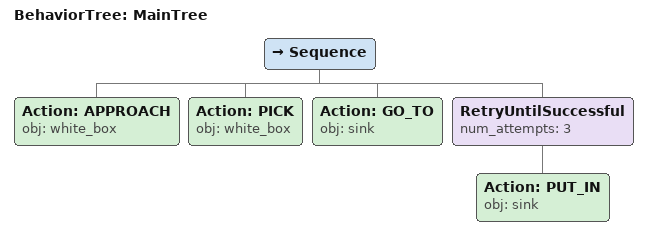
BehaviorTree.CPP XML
<root main_tree_to_execute="MainTree">
  <BehaviorTree ID="MainTree">
    <Sequence>
      <!-- Approach white_box -->
      <Action ID="APPROACH" obj="white_box" />
      <!-- Pick white_box -->
      <Action ID="PICK" obj="white_box" />
      <!-- Go to sink -->
      <Action ID="GO_TO" obj="sink" />
      <!-- Retry PLACE_INSIDE sink up to 3 attempts -->
      <RetryUntilSuccessful num_attempts="3">
        <!-- Place inside sink -->
        <Action ID="PUT_IN" obj="sink" />
      </RetryUntilSuccessful>
    </Sequence>
  </BehaviorTree>
</root>
